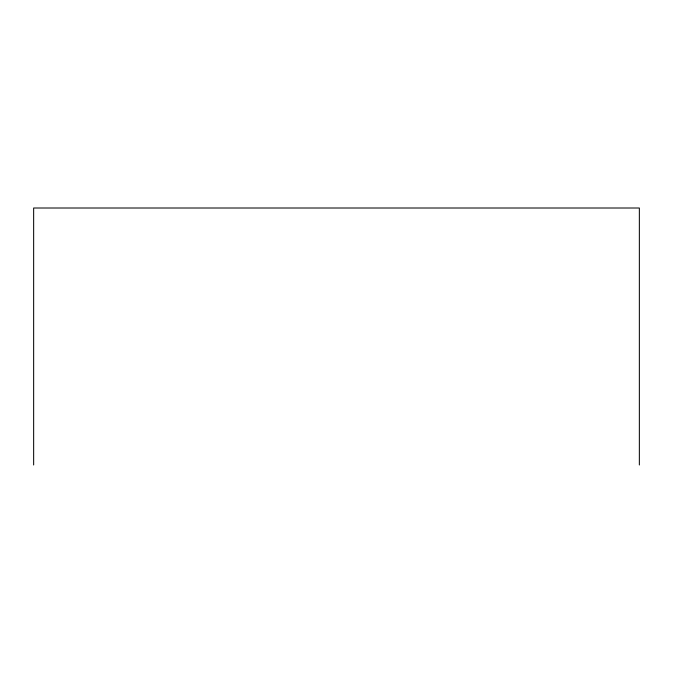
<?xml version="1.0" encoding="UTF-8"?>
<svg xmlns="http://www.w3.org/2000/svg" width="673" height="673" viewBox="0 0 673 673"><rect width="100%" height="100%" fill="white"/><g stroke="black" fill="none" stroke-linecap="round" stroke-linejoin="round"><path stroke-width="1.01" d="M639.35 464.993L639.35 208.007L33.65 208.007L33.65 464.993"/></g></svg>
